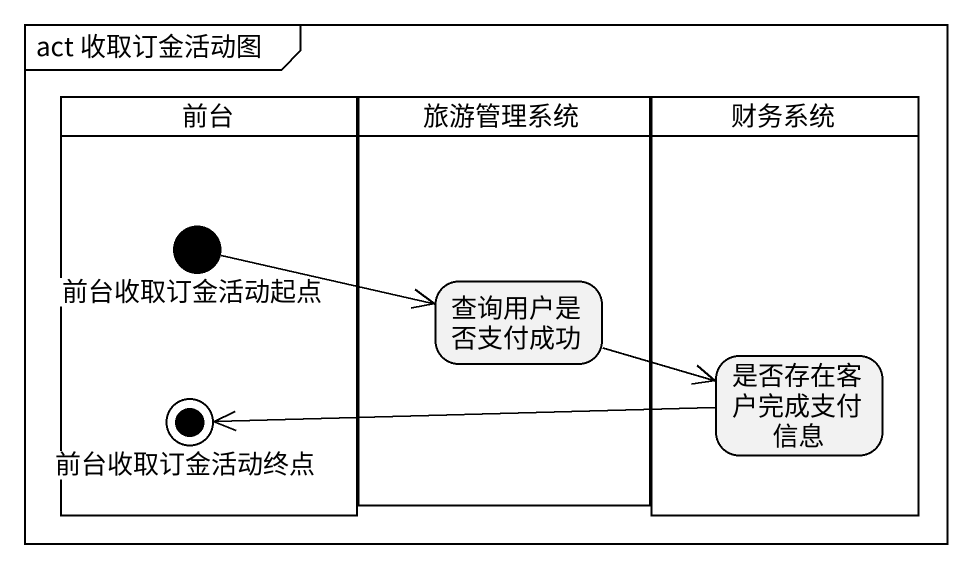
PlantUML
@startuml
mainframe act 收取订金活动图
hide empty description
state 前台 <<partition>> {
  state 前台收取订金活动起点 <<start>>
  state 前台收取订金活动终点 <<end>>
}
state 旅游管理系统 <<partition>> {
  state 查询用户是否支付成功
}
state 财务系统 <<partition>> {
  state 是否存在客户完成支付信息
}
前台收取订金活动起点 -right-> 查询用户是否支付成功
查询用户是否支付成功 -right-> 是否存在客户完成支付信息
是否存在客户完成支付信息 -left-> 前台收取订金活动终点
@enduml
